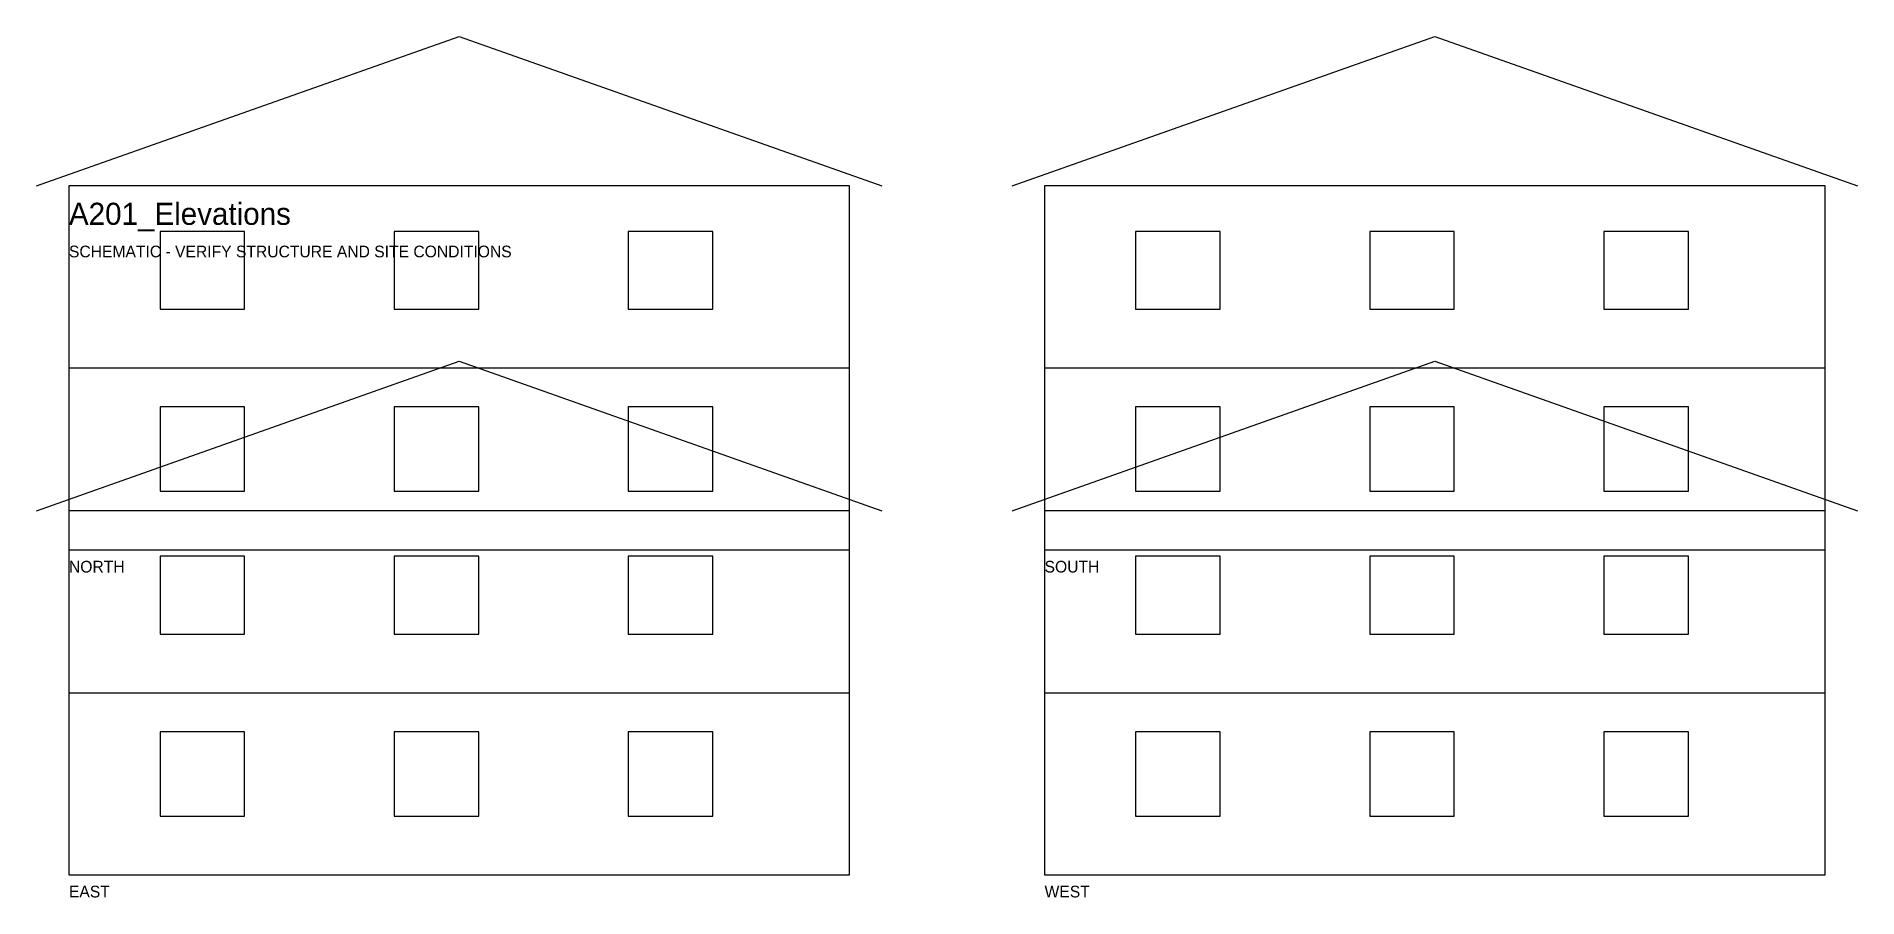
# Model space of a CAD drawing. Header units: millimetres. Extents: x -500 to 27500, y -353 to 12900.
import ezdxf

# ---------------------------------------------------------------- set-up
doc = ezdxf.new("R2010")
doc.units = ezdxf.units.MM
for name, color, linetype in [('A-TEXT', 7, 'Continuous'), ('A-WALL', 7, 'Continuous'), ('A-WIND', 4, 'Continuous'), ('S-STRUCT', 8, 'Continuous')]:
    doc.layers.add(name, color=color, linetype=linetype)

msp = doc.modelspace()

# ---------------------------------------------------------------- linework, layer by layer
at = {"layer": 'A-WALL'}
for points in [[(0, 5000), (12000, 5000), (12000, 10600), (0, 10600), (0, 5000)], [(15000, 5000), (27000, 5000), (27000, 10600), (15000, 10600), (15000, 5000)], [(0, 0), (12000, 0), (12000, 5600), (0, 5600), (0, 0)], [(15000, 0), (27000, 0), (27000, 5600), (15000, 5600), (15000, 0)]]:
    msp.add_lwpolyline(points, dxfattribs=at)
at = {"layer": 'A-WIND'}
for points in [[(1400, 8700), (2700, 8700), (2700, 9900), (1400, 9900), (1400, 8700)], [(5000, 8700), (6300, 8700), (6300, 9900), (5000, 9900), (5000, 8700)], [(8600, 8700), (9900, 8700), (9900, 9900), (8600, 9900), (8600, 8700)], [(16400, 8700), (17700, 8700), (17700, 9900), (16400, 9900), (16400, 8700)], [(20000, 8700), (21300, 8700), (21300, 9900), (20000, 9900), (20000, 8700)], [(23600, 8700), (24900, 8700), (24900, 9900), (23600, 9900), (23600, 8700)], [(1400, 5900), (2700, 5900), (2700, 7200), (1400, 7200), (1400, 5900)], [(5000, 5900), (6300, 5900), (6300, 7200), (5000, 7200), (5000, 5900)], [(8600, 5900), (9900, 5900), (9900, 7200), (8600, 7200), (8600, 5900)], [(16400, 5900), (17700, 5900), (17700, 7200), (16400, 7200), (16400, 5900)], [(20000, 5900), (21300, 5900), (21300, 7200), (20000, 7200), (20000, 5900)], [(23600, 5900), (24900, 5900), (24900, 7200), (23600, 7200), (23600, 5900)], [(1400, 3700), (2700, 3700), (2700, 4900), (1400, 4900), (1400, 3700)], [(5000, 3700), (6300, 3700), (6300, 4900), (5000, 4900), (5000, 3700)], [(8600, 3700), (9900, 3700), (9900, 4900), (8600, 4900), (8600, 3700)], [(16400, 3700), (17700, 3700), (17700, 4900), (16400, 4900), (16400, 3700)], [(20000, 3700), (21300, 3700), (21300, 4900), (20000, 4900), (20000, 3700)], [(23600, 3700), (24900, 3700), (24900, 4900), (23600, 4900), (23600, 3700)], [(1400, 900), (2700, 900), (2700, 2200), (1400, 2200), (1400, 900)], [(5000, 900), (6300, 900), (6300, 2200), (5000, 2200), (5000, 900)], [(8600, 900), (9900, 900), (9900, 2200), (8600, 2200), (8600, 900)], [(16400, 900), (17700, 900), (17700, 2200), (16400, 2200), (16400, 900)], [(20000, 900), (21300, 900), (21300, 2200), (20000, 2200), (20000, 900)], [(23600, 900), (24900, 900), (24900, 2200), (23600, 2200), (23600, 900)]]:
    msp.add_lwpolyline(points, dxfattribs=at)
at = {"layer": 'S-STRUCT'}
for p, q in [((-500, 10600), (6000, 12900)), ((6000, 12900), (12500, 10600)), ((14500, 10600), (21000, 12900)), ((21000, 12900), (27500, 10600)), ((-500, 5600), (6000, 7900)), ((6000, 7900), (12500, 5600)), ((14500, 5600), (21000, 7900)), ((21000, 7900), (27500, 5600)), ((0, 7800), (12000, 7800)), ((15000, 7800), (27000, 7800)), ((0, 2800), (12000, 2800)), ((15000, 2800), (27000, 2800))]:
    msp.add_line(p, q, dxfattribs=at)

# ---------------------------------------------------------------- texts
at = {"layer": 'A-TEXT'}
for s, height, p in [('A201_Elevations', 340, (0, 10000)), ('SCHEMATIC - VERIFY STRUCTURE AND SITE CONDITIONS', 180, (0, 9500)), ('NORTH', 180, (0, 4650)), ('SOUTH', 180, (15000, 4650)), ('EAST', 180, (0, -350)), ('WEST', 180, (15000, -350))]:
    msp.add_text(s, height=height, dxfattribs=at).set_placement(p)

doc.saveas('drawing.dxf')
